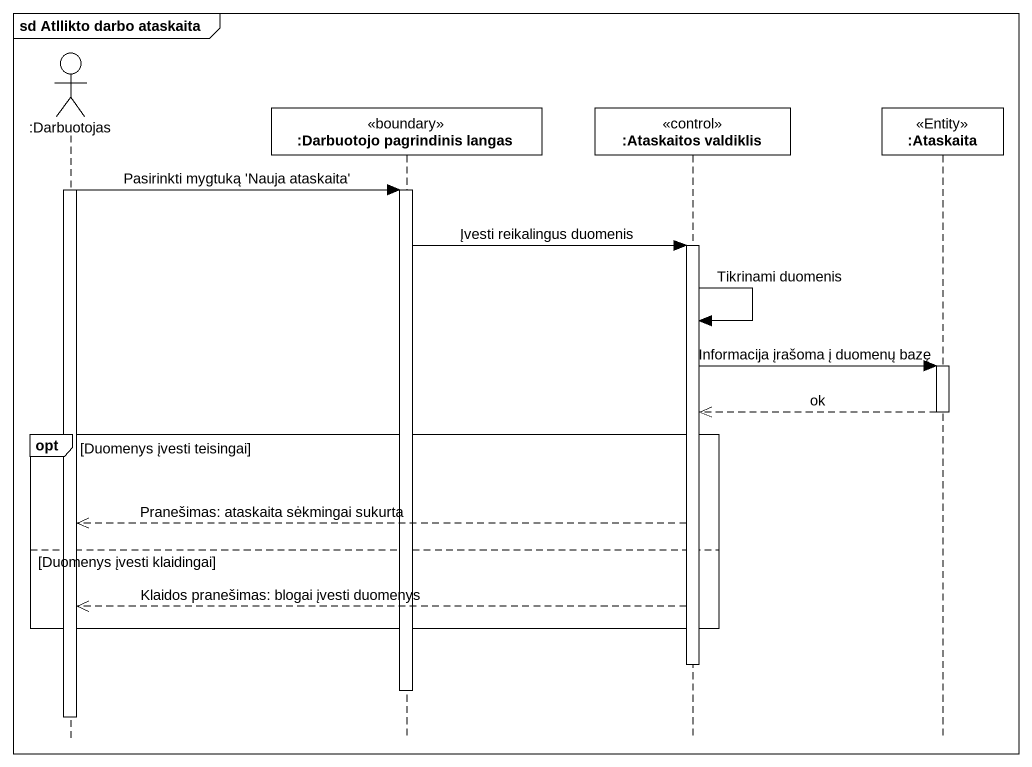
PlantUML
@startuml
mainframe sd Atllikto darbo ataskaita
hide footbox
actor ":Darbuotojas" as Darbuotojas
participant ":Darbuotojo pagrindinis langas" as Darbuotojo_pagrindinis <<boundary>>
participant ":Ataskaitos valdiklis" as Ataskaitos_valdiklis <<control>>
participant ":Ataskaita" as Ataskaita <<Entity>>

activate Darbuotojas
Darbuotojas -> Darbuotojo_pagrindinis : Pasirinkti mygtuką 'Nauja ataskaita'
activate Darbuotojo_pagrindinis
Darbuotojo_pagrindinis -> Ataskaitos_valdiklis : Įvesti reikalingus duomenis
activate Ataskaitos_valdiklis
Ataskaitos_valdiklis -> Ataskaitos_valdiklis : Tikrinami duomenis
Ataskaitos_valdiklis -> Ataskaita : Informacija įrašoma į duomenų bazę
activate Ataskaita
Ataskaita -->> Ataskaitos_valdiklis : ok
deactivate Ataskaita
opt Duomenys įvesti teisingai
  Ataskaitos_valdiklis -->> Darbuotojas : Pranešimas: ataskaita sėkmingai sukurta
else Duomenys įvesti klaidingai
  Ataskaitos_valdiklis -->> Darbuotojas : Klaidos pranešimas: blogai įvesti duomenys
end
deactivate Ataskaitos_valdiklis
deactivate Darbuotojo_pagrindinis
deactivate Darbuotojas
@enduml
